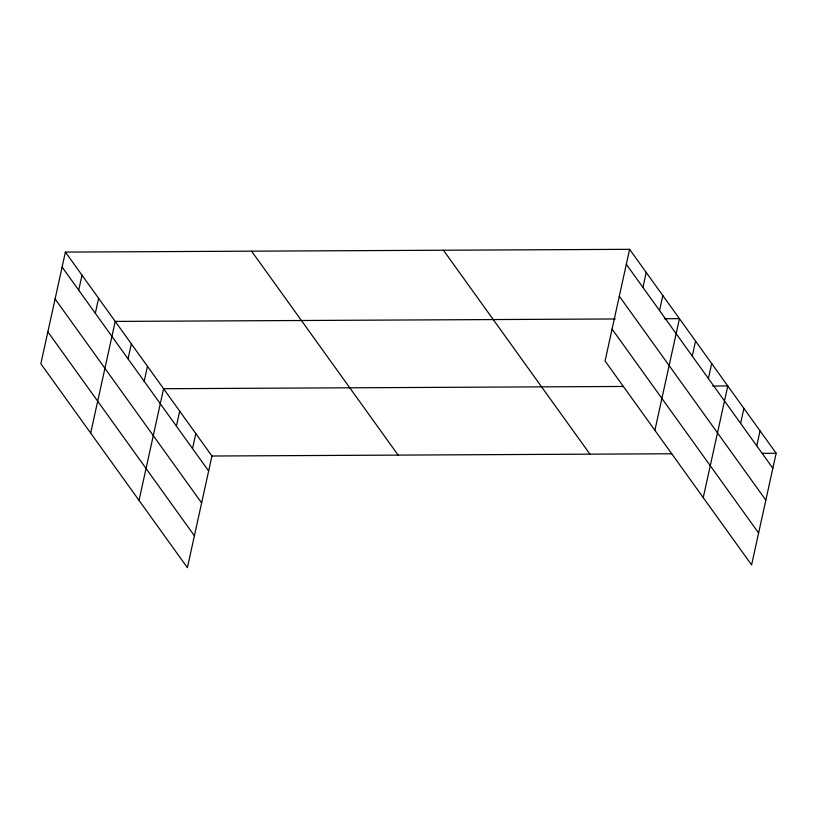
<?xml version="1.0" encoding="UTF-8"?>
<svg xmlns="http://www.w3.org/2000/svg" width="817" height="817" viewBox="0 0 817 817"><rect width="100%" height="100%" fill="white"/><g stroke="black" fill="none" stroke-linecap="round" stroke-linejoin="round"><path stroke-width="1.23" d="M65.401 252.085L40.85 363.749L187.389 567.682L211.94 456.019L65.401 252.085L629.611 249.318L776.15 453.251L751.599 564.915L605.06 360.981L629.611 249.318M78.718 290.178L82.006 275.196M95.323 313.299L98.612 298.307M90.677 433.081L115.228 321.418L615.272 318.967M128.044 358.837L131.343 343.855M144.17 381.273L147.458 366.282M139.033 500.382L163.584 388.718L623.371 386.461M176.401 426.137L179.699 411.145M192.526 448.574L195.814 433.582M642.928 287.421L646.216 272.429M659.533 310.531L662.832 295.54M654.887 430.324L679.438 318.661L664.344 318.732M692.254 356.079L695.553 341.087M708.38 378.506L711.678 363.524M703.243 497.624L727.794 385.951L712.7 386.032M740.621 423.38L743.909 408.388M756.736 445.806L760.035 430.825M211.94 456.019L671.737 453.762M762.312 453.323L776.15 453.251M626.322 264.31L772.851 468.243M619.306 296.214L765.835 500.147M612.076 329.077L758.615 533.011M443.427 250.227L589.956 454.16M251.595 251.166L398.124 455.1M62.102 267.067L208.641 471M55.096 298.971L201.625 502.904M47.866 331.845L194.405 535.778"/></g></svg>
